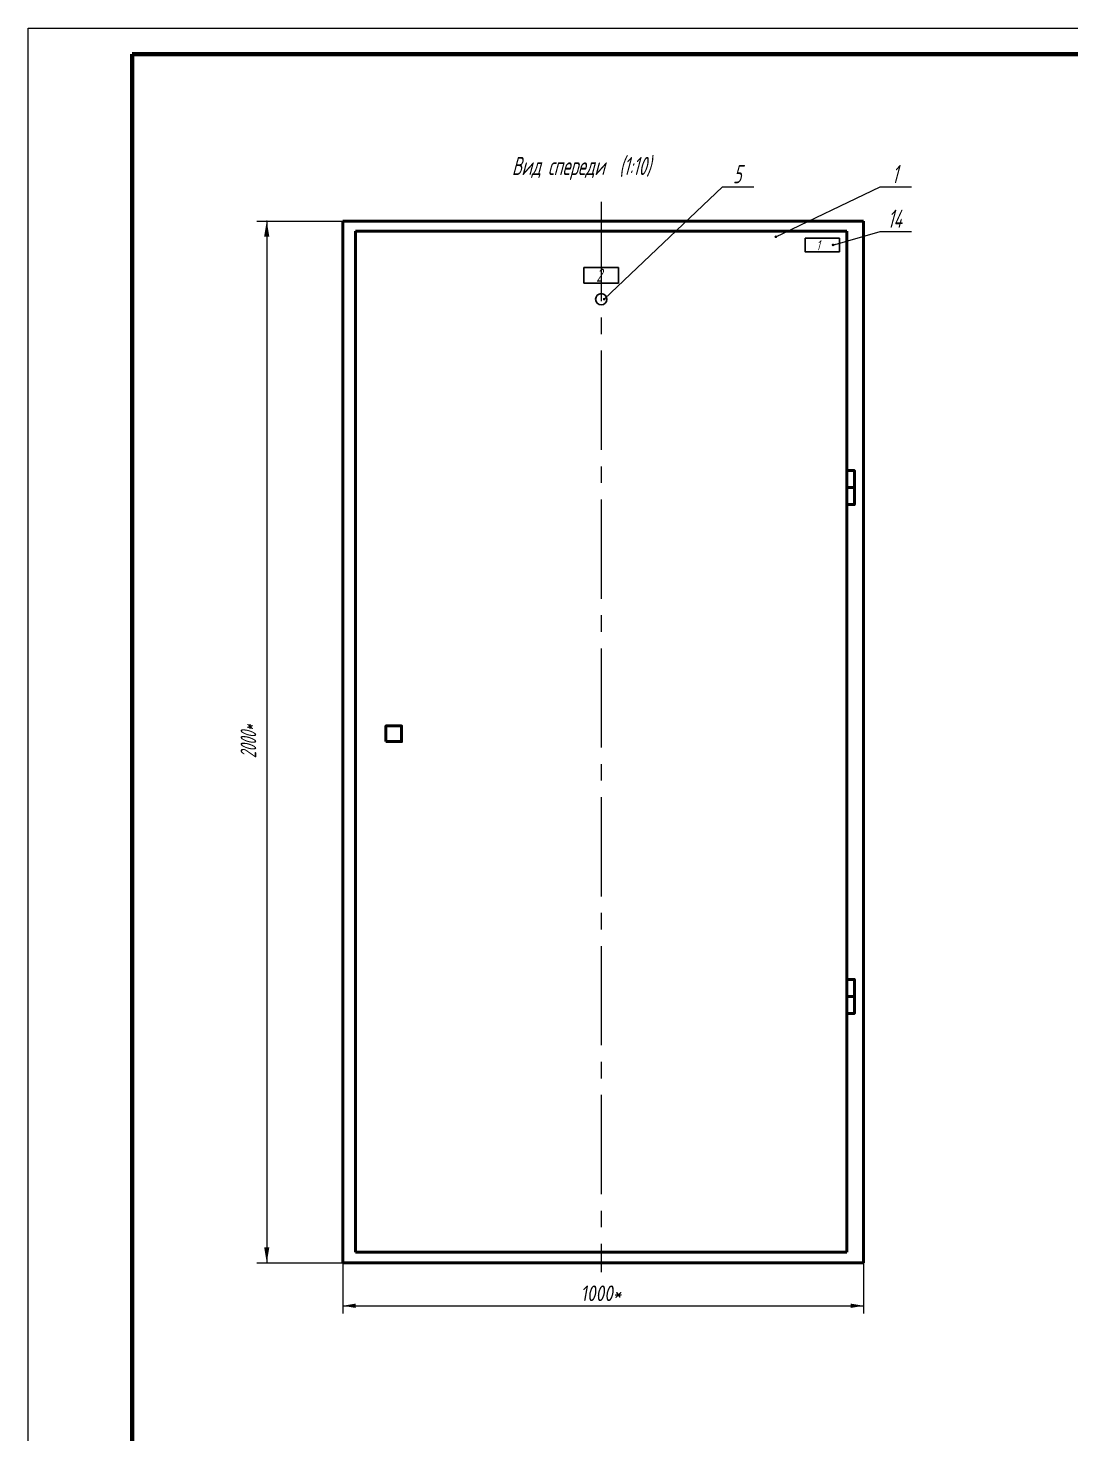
# Model space of a CAD drawing. Header units: millimetres. Extents: x -680 to 9204, y -4430 to 7779.
# Drawn here: x 918.7 to 1118.9, y -213 to 56.9 of the extents above; entities that cross this region are included whole.
import ezdxf
from ezdxf.enums import TextEntityAlignment as Align

# ---------------------------------------------------------------- set-up
doc = ezdxf.new("R2010")
doc.units = ezdxf.units.MM
doc.linetypes.add('CENTRE2', pattern=[28.575, 19.05, -3.175, 3.175, -3.175])
for name, color, linetype, lineweight in [('text', 41, 'Continuous', 20), ('Толст.рамка', 7, 'Continuous', 60), ('Тонк.рамка', 10, 'Continuous', 20), ('Тонкая', 5, 'Continuous', 20)]:
    doc.layers.add(name, color=color, linetype=linetype, lineweight=lineweight)
doc.styles.add('Simplex', font='simplex.shx', dxfattribs={"width": 0.7, "oblique": 15})
doc.styles.add('ЕСКД', font='eskdw.shx', dxfattribs={"oblique": 10, "height": 3})

# ---------------------------------------------------------------- blocks, each defined once
blk = doc.blocks.new('_Dot')
at = {"color": 0, "linetype": 'ByBlock', "lineweight": -2}
blk.add_line((-0.5, 0), (-1, 0), dxfattribs=at)
at = {"color": 0, "linetype": 'ByBlock', "lineweight": 13, "const_width": 0.5}
blk.add_lwpolyline([(-0.25, 0, 1), (0.25, 0, 1)], format="xyb", close=True, dxfattribs=at)

msp = doc.modelspace()

# ---------------------------------------------------------------- linework, layer by layer
at = {"lineweight": 40}
for p, q in [((979.084, -180.184), (979.084, 19.816)), ((979.084, 19.816), (1079.084, 19.816)), ((1079.084, 19.816), (1079.084, -180.184)), ((1079.084, -158.125), (1079.084, -158.125)), ((1079.084, -180.184), (979.084, -180.184))]:
    msp.add_line(p, q, dxfattribs=at)
at = {"lineweight": 40, "ltscale": 0.3}
for p, q in [((981.558, 17.854), (981.529, -178.125)), ((1075.852, 17.854), (981.558, 17.854)), ((1075.852, -178.125), (1075.852, 17.854)), ((1077.309, -31.35), (1075.852, -31.35)), ((1077.309, -129.019), (1075.852, -129.019)), ((981.529, -178.125), (1075.852, -178.125))]:
    msp.add_line(p, q, dxfattribs=at)
at = {"ltscale": 0.5}
for p, q in [((1025.405, 10.916), (1032.005, 10.916)), ((1025.405, 7.916), (1025.405, 10.916)), ((1032.005, 10.916), (1032.005, 7.916)), ((1032.005, 7.916), (1025.405, 7.916))]:
    msp.add_line(p, q, dxfattribs=at)
msp.add_lwpolyline([(1067.835, 16.509), (1074.435, 16.509), (1074.435, 13.909), (1067.835, 13.909)], close=True, dxfattribs=at)
at = {"lineweight": 40, "ltscale": 0.3}
for points in [[(1075.852, -34.615), (1077.309, -34.615), (1077.309, -28.085), (1075.852, -28.085)], [(1075.852, -132.283), (1077.309, -132.283), (1077.309, -125.754), (1075.852, -125.754)]]:
    msp.add_lwpolyline(points, close=True, dxfattribs=at)
at = {"lineweight": 40}
msp.add_lwpolyline([(987.388, -80.093), (990.388, -80.093), (990.388, -77.093), (987.388, -77.093)], close=True, dxfattribs=at)
at = {"ltscale": 0.5}
msp.add_circle((1028.705, 4.816), 1.076, dxfattribs=at)
at = {"layer": 'Толст.рамка'}
for q in [(1754.708, 51.855), (938.708, -532.649)]:
    msp.add_line((938.708, 51.855), q, dxfattribs=at)
at = {"layer": 'Тонк.рамка'}
for p, q in [((918.708, 56.855), (1759.708, 56.855)), ((918.708, -537.145), (918.708, 56.855))]:
    msp.add_line(p, q, dxfattribs=at)
at = {"layer": 'Тонкая', "linetype": 'CENTRE2'}
msp.add_line((1028.705, 23.517), (1028.705, -181.98), dxfattribs=at)
at = {"layer": 'Тонкая'}
for p, q in [((962.614, 19.816), (979.084, 19.816)), ((964.509, 19.816), (964.509, -180.184)), ((962.614, -180.184), (979.084, -180.184)), ((979.084, -180.184), (979.084, -189.916)), ((1079.084, -180.184), (1079.084, -189.916)), ((979.084, -188.416), (1079.084, -188.416))]:
    msp.add_line(p, q, dxfattribs=at)
for points in [[(1029.285, 4.816), (1052.022, 26.406), (1058.022, 26.406)], [(1062.221, 16.795), (1082.259, 26.406), (1088.259, 26.406)], [(1073.137, 15.217), (1082.259, 17.833), (1088.259, 17.833)]]:
    msp.add_lwpolyline(points, dxfattribs=at)
msp.add_point((964.509, 19.816), dxfattribs=at)
for points in [[(964.009, 16.816), (965.009, 16.816), (964.509, 19.816)], [(964.009, -177.184), (965.009, -177.184), (964.509, -180.184)], [(981.584, -187.999), (981.584, -188.832), (979.084, -188.416)], [(1076.584, -187.999), (1076.584, -188.832), (1079.084, -188.416)]]:
    msp.add_solid(points, dxfattribs=at)

# ---------------------------------------------------------------- block references
for p, xscale, yscale, zscale, rotation in [((1062.221, 16.795), 0.5, 0.5, 0.5, 205.6247687717737), ((1073.207, 15.237), 0.5, 0.5, 0.5, 196.0017718065852), ((1029.285, 4.816), 0.4999999999999999, 0.4999999999999999, 0.4999999999999999, 223.7022078692308)]:
    msp.add_blockref('_Dot', p, dxfattribs=dict(at, xscale=xscale, yscale=yscale, zscale=zscale, rotation=rotation))

# ---------------------------------------------------------------- texts
at = {"layer": 'text', "style": 'Simplex', "oblique": 15, "width": 0.6}
for s, height, p in [('Вид спереди  (1:10)', 3.5, (1011.558, 28.637)), ('1', 2, (1070.028, 14.192))]:
    msp.add_text(s, height=height, dxfattribs=at).set_placement(p)
for s, height, p in [('5', 3.5, (1054.803, 27.076)), ('1', 3.5, (1085.039, 27.076)), ('14', 3.5, (1085.039, 18.503)), ('2', 2.5, (1028.29, 8.178))]:
    msp.add_text(s, height=height, dxfattribs=at).set_placement(p, align=Align.CENTER)
msp.add_text('2000*', height=3, rotation=90, dxfattribs=at).set_placement((962.488, -80.097), align=Align.CENTER)
at = {"layer": 'text', "insert": (1028.705, -186.018), "char_height": 3, "attachment_point": 5, "style": 'ЕСКД'}
msp.add_mtext('1000*', dxfattribs=at)

doc.saveas('drawing.dxf')
